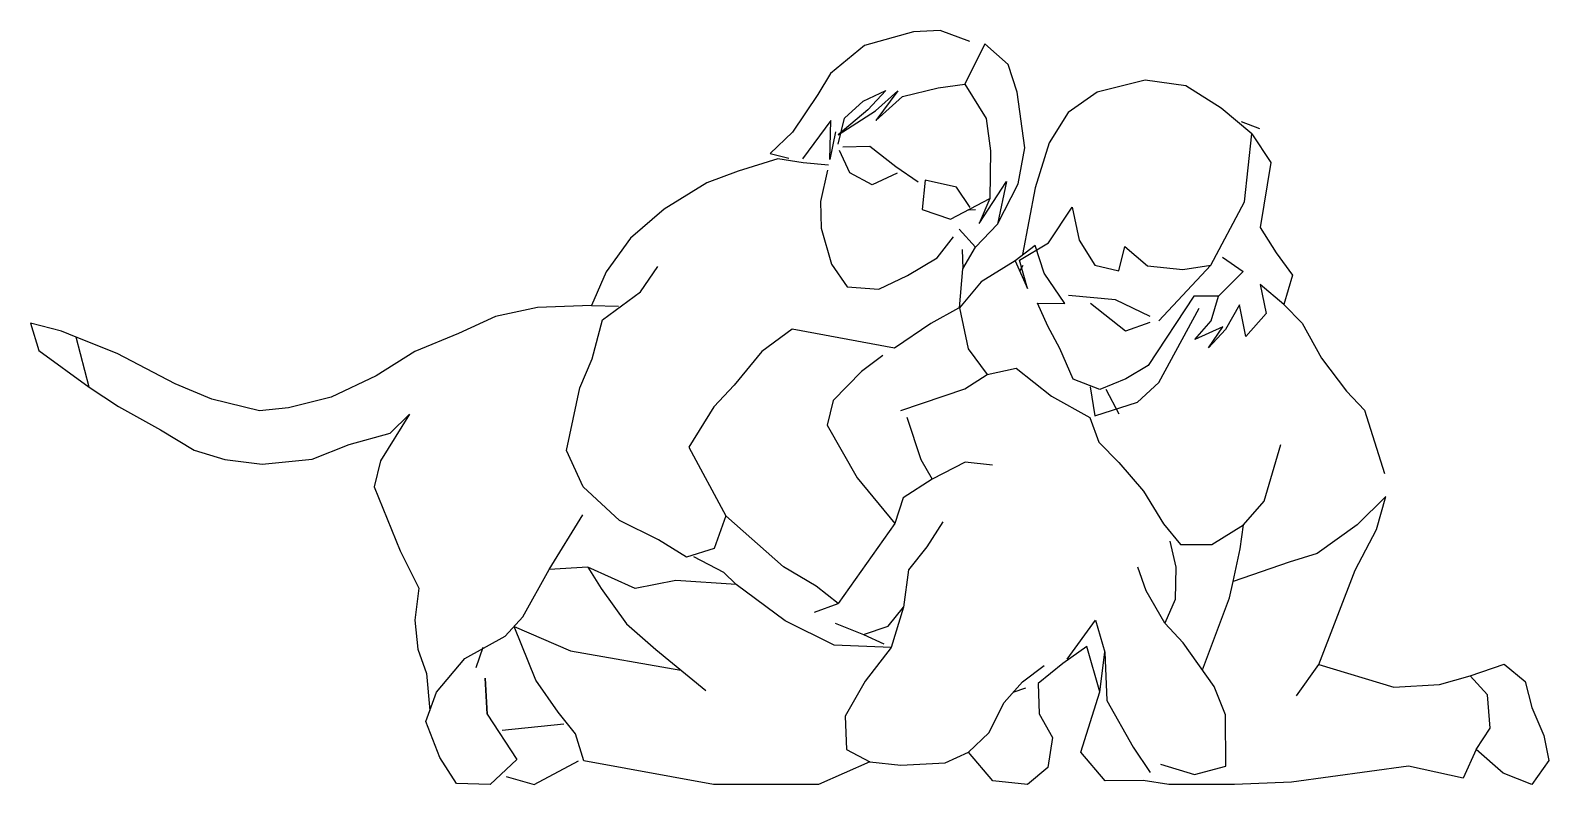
# Model space of a CAD drawing. Extents: x -0.56 to 0.68, y 0 to 0.62.
import ezdxf

# ---------------------------------------------------------------- set-up
doc = ezdxf.new("R2010")
doc.units = 0
doc.header["$MEASUREMENT"] = 0

msp = doc.modelspace()

# ---------------------------------------------------------------- linework, layer by layer
for points in [[(0.2099, 0.6085), (0.1857, 0.6177), (0.1637, 0.6165), (0.1237, 0.6052), (0.0958, 0.5825), (0.0854, 0.5652), (0.0646, 0.5342), (0.0463, 0.5168), (0.0617, 0.5129)], [(0.102, 0.5244), (0.1074, 0.5458), (0.1226, 0.5597), (0.1412, 0.5685), (0.1265, 0.5526), (0.102, 0.5321), (0.1327, 0.5518), (0.1509, 0.5682), (0.133, 0.5439), (0.1547, 0.5636), (0.1839, 0.5706), (0.2058, 0.5735)], [(0.4409, 0.533), (0.4156, 0.5539), (0.3869, 0.5723), (0.3536, 0.577), (0.3143, 0.5671), (0.2904, 0.5504), (0.275, 0.5255), (0.2633, 0.4888), (0.2531, 0.4341)], [(0.1, 0.5347), (0.0952, 0.5118), (0.0962, 0.5438), (0.073, 0.5125)], [(0.4321, 0.543), (0.4471, 0.5372)], [(0.1059, 0.5222), (0.1279, 0.5228), (0.1493, 0.5061), (0.1677, 0.4937)], [(0.0941, 0.5072), (0.0734, 0.5091), (0.0526, 0.5124), (0.0202, 0.5023), (-0.0055, 0.4928), (-0.0405, 0.4712), (-0.068, 0.4475), (-0.088, 0.42), (-0.0999, 0.3923), (-0.0778, 0.3919)], [(0.1505, 0.5007), (0.1298, 0.4911), (0.1116, 0.5011), (0.1033, 0.5194)], [(0.0933, 0.5033), (0.0877, 0.4776), (0.0883, 0.4556), (0.0967, 0.4262), (0.1095, 0.4075), (0.1354, 0.4056), (0.1588, 0.417), (0.1832, 0.4313), (0.1966, 0.4485)], [(0.2102, 0.4726), (0.1991, 0.4894), (0.1734, 0.4949), (0.1709, 0.4709), (0.1942, 0.4631), (0.2262, 0.4801)], [(0.2145, 0.4708), (0.2088, 0.4704)], [(0.2469, 0.4289), (0.2192, 0.4116), (0.2014, 0.3905), (0.2041, 0.4224), (0.2146, 0.44), (0.2012, 0.4549)], [(0.2146, 0.44), (0.2325, 0.4589)], [(0.2037, 0.4381), (0.2041, 0.4224)], [(0.2286, 0.2615), (0.2061, 0.2639), (0.1791, 0.2502), (0.1552, 0.2347), (0.1485, 0.2137), (0.1021, 0.1483), (0.0842, 0.1624), (0.0573, 0.1784), (0.01, 0.22), (0.0005, 0.1932), (-0.0221, 0.1862), (-0.0451, 0.2005), (-0.0769, 0.2162), (-0.1067, 0.2437), (-0.1203, 0.2735), (-0.1094, 0.325), (-0.0994, 0.3486), (-0.0909, 0.3807), (-0.0599, 0.4035), (-0.0456, 0.4244)], [(0.2534, 0.4251), (0.2508, 0.4208)], [(0.4169, 0.4318), (0.4336, 0.4202), (0.4135, 0.3999)], [(0.3575, 0.3833), (0.3293, 0.3969), (0.2907, 0.4006)], [(-0.0999, 0.3923), (-0.1442, 0.3907), (-0.1784, 0.3832), (-0.2089, 0.3694), (-0.2445, 0.3546), (-0.2762, 0.3347), (-0.3131, 0.3173), (-0.3479, 0.3086), (-0.3718, 0.306), (-0.4109, 0.3155), (-0.4409, 0.3281), (-0.4884, 0.3529), (-0.522, 0.3664)], [(0.2007, 0.3901), (0.178, 0.3777), (0.1482, 0.3575), (0.0644, 0.3729), (0.0397, 0.3546), (0.017, 0.3272), (0.0002, 0.3093), (-0.0202, 0.2763), (0.01, 0.22)], [(0.2014, 0.3905), (0.2086, 0.3569), (0.2241, 0.3358)], [(0.3085, 0.3258), (0.3122, 0.3021), (0.3471, 0.3131), (0.3647, 0.3293), (0.3978, 0.3902)], [(0.3574, 0.3784), (0.3374, 0.3714), (0.3086, 0.3941)], [(0.4671, 0.3931), (0.482, 0.3779), (0.4979, 0.3493), (0.5183, 0.3223), (0.5332, 0.3067), (0.5494, 0.2547)], [(0.1386, 0.3514), (0.1213, 0.3382), (0.098, 0.3144), (0.093, 0.2943), (0.1176, 0.2513), (0.1485, 0.2137)], [(0.1535, 0.3062), (0.2058, 0.3242), (0.2241, 0.3358), (0.2479, 0.3411), (0.2769, 0.318), (0.3082, 0.3006), (0.3156, 0.2804), (0.3318, 0.2638), (0.352, 0.2403), (0.3684, 0.2135), (0.3823, 0.1967), (0.4081, 0.1965), (0.4341, 0.2128)], [(-0.5111, 0.3254), (-0.4872, 0.3097), (-0.4529, 0.2906), (-0.4253, 0.2738), (-0.4, 0.2662), (-0.3697, 0.2625), (-0.3285, 0.2666), (-0.2982, 0.2784), (-0.2647, 0.2878), (-0.2488, 0.3034), (-0.2727, 0.2651), (-0.2779, 0.2437), (-0.2565, 0.1914), (-0.2413, 0.1608), (-0.2446, 0.1345), (-0.242, 0.1108), (-0.235, 0.0909), (-0.2323, 0.0606)], [(0.3213, 0.3239), (0.3319, 0.3036)], [(0.1584, 0.301), (0.1697, 0.2662), (0.1791, 0.2502)], [(0.4773, 0.0727), (0.4957, 0.0982), (0.5255, 0.1755), (0.543, 0.2089), (0.5505, 0.2359), (0.527, 0.2128), (0.4944, 0.1893), (0.4713, 0.182), (0.4255, 0.1662), (0.4314, 0.193), (0.4341, 0.2128), (0.4508, 0.2321), (0.4646, 0.2785)], [(-0.1028, 0.178), (-0.1346, 0.1762), (-0.1069, 0.2208)], [(0.1879, 0.2151), (0.1746, 0.1946), (0.1598, 0.1758), (0.1555, 0.1453), (0.1456, 0.1122), (0.0988, 0.114), (0.0587, 0.1341), (0.0186, 0.1638), (-0.0308, 0.167), (-0.0642, 0.1604), (-0.1028, 0.178), (-0.0919, 0.1604), (-0.0712, 0.1316), (-0.0472, 0.1105), (-0.0062, 0.077)], [(0.3738, 0.1992), (0.3787, 0.1781), (0.378, 0.1516), (0.3696, 0.1321), (0.3544, 0.1585), (0.3476, 0.1779)], [(-0.0165, 0.1867), (0.0081, 0.1738), (0.0186, 0.1638)], [(-0.1852, 0.0577), (-0.187, 0.087), (-0.1852, 0.0577), (-0.1609, 0.0206), (-0.183, 0), (-0.2103, 0.0007), (-0.224, 0.022), (-0.2356, 0.0516), (-0.2267, 0.0757), (-0.2037, 0.1033), (-0.1705, 0.1215), (-0.1561, 0.1372), (-0.1346, 0.1762)], [(0.4004, 0.0938), (0.4226, 0.1529), (0.4255, 0.1662)], [(0.0826, 0.1412), (0.1021, 0.1483)], [(0.1227, 0.1229), (0.143, 0.1296), (0.1555, 0.1453)], [(0.128, 0.0185), (0.0859, 0), (0, 0), (-0.1061, 0.0194), (-0.113, 0.0416), (-0.1272, 0.0592), (-0.1456, 0.0854), (-0.1633, 0.1294), (-0.1172, 0.1095), (-0.0267, 0.0937)], [(0.0995, 0.1321), (0.1227, 0.1229), (0.1394, 0.1151)], [(0.2896, 0.1027), (0.3129, 0.1345), (0.3204, 0.1084), (0.3221, 0.0688), (0.3437, 0.0307), (0.3577, 0.0099)], [(0.3661, 0.0167), (0.3939, 0.0081), (0.4196, 0.0151), (0.4193, 0.057), (0.4101, 0.0802), (0.3847, 0.1161), (0.3696, 0.1321)], [(-0.1942, 0.0959), (-0.1886, 0.1124)], [(0.1456, 0.1122), (0.1241, 0.0845), (0.1078, 0.0561), (0.1089, 0.0286), (0.128, 0.0185), (0.1533, 0.0157), (0.1897, 0.0178), (0.2089, 0.0265), (0.2255, 0.0423), (0.2381, 0.0672), (0.2529, 0.0842), (0.2709, 0.0975)], [(0.4957, 0.0982), (0.5572, 0.0797), (0.5945, 0.082), (0.6195, 0.089), (0.6475, 0.0986), (0.6646, 0.0843), (0.6701, 0.063), (0.68, 0.0401), (0.6839, 0.0196), (0.6701, -0.0001), (0.6466, 0.0093), (0.6246, 0.0286), (0.6139, 0.0053), (0.5691, 0.0151), (0.4732, 0.002), (0.4267, 0), (0.3728, 0), (0.3518, 0.0033), (0.3206, 0.003), (0.3007, 0.0265), (0.3164, 0.076), (0.3056, 0.1129), (0.2861, 0.099), (0.2659, 0.0827), (0.2666, 0.0578), (0.2775, 0.0384), (0.2739, 0.0139), (0.2572, 0), (0.2288, 0.003), (0.2089, 0.0265)], [(0.3164, 0.076), (0.3204, 0.1084)], [(0.6246, 0.0286), (0.636, 0.0462), (0.6339, 0.0735), (0.6195, 0.089)], [(0.2455, 0.0757), (0.2557, 0.0792)], [(-0.1731, 0.0444), (-0.1225, 0.0497)], [(-0.1698, 0.0066), (-0.1468, 0), (-0.1106, 0.0195)]]:
    msp.add_lwpolyline(points)
for points in [[(0.2176, 0.4596), (0.24, 0.4938), (0.2325, 0.4589), (0.2496, 0.492), (0.255, 0.5215), (0.2486, 0.567), (0.2414, 0.5898), (0.2221, 0.6068), (0.2058, 0.5735), (0.2233, 0.5456), (0.2269, 0.5191), (0.2262, 0.4801)], [(0.3559, 0.3432), (0.3377, 0.3322), (0.3163, 0.3236), (0.2944, 0.332), (0.2835, 0.3572), (0.2737, 0.3754), (0.2652, 0.3942), (0.2876, 0.394), (0.2707, 0.4189), (0.2633, 0.4415), (0.2469, 0.4289), (0.2572, 0.4064), (0.2505, 0.4296), (0.2742, 0.4437), (0.2937, 0.4729), (0.2995, 0.4459), (0.3122, 0.4253), (0.3319, 0.4206), (0.3368, 0.4406), (0.3554, 0.4248), (0.3843, 0.4217), (0.4072, 0.4254), (0.3647, 0.3797), (0.4072, 0.4254), (0.4349, 0.4772), (0.4409, 0.533), (0.4564, 0.5096), (0.4476, 0.4563), (0.4607, 0.4356), (0.4742, 0.4172), (0.4671, 0.3931), (0.4476, 0.4096), (0.4525, 0.3857), (0.436, 0.3669), (0.4306, 0.3928), (0.4193, 0.3728), (0.4054, 0.3578), (0.417, 0.3749), (0.3941, 0.3645), (0.4075, 0.3798), (0.4135, 0.3999), (0.3933, 0.4)], [(-0.5339, 0.3713), (-0.5594, 0.3778), (-0.5524, 0.3556), (-0.5111, 0.3254), (-0.522, 0.3664)]]:
    msp.add_lwpolyline(points, close=True)

doc.saveas('drawing.dxf')
